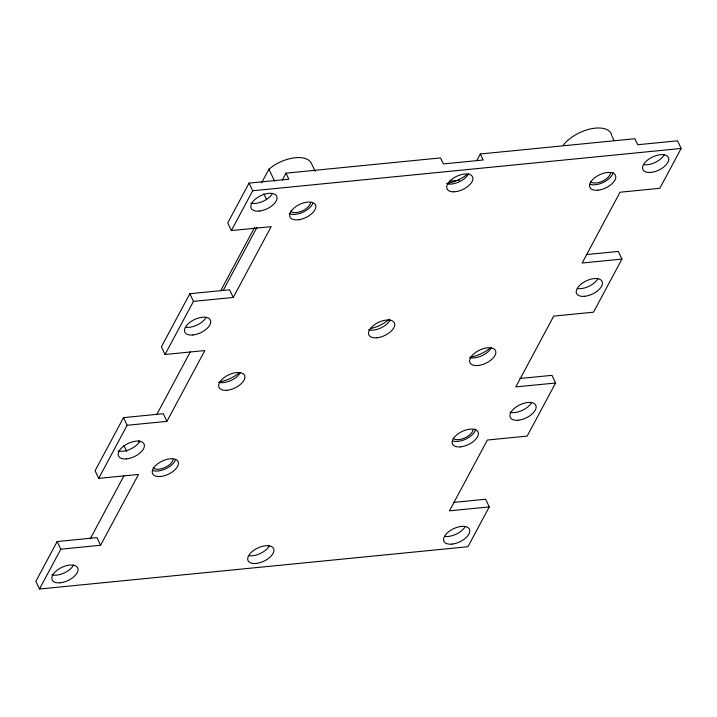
<?xml version="1.0" encoding="UTF-8"?>
<svg xmlns="http://www.w3.org/2000/svg" width="717" height="717" viewBox="0 0 717 717"><rect width="100%" height="100%" fill="white"/><g stroke="black" fill="none" stroke-linecap="round" stroke-linejoin="round"><path stroke-width="1.08" d="M39.48 589.016L60.802 549.186L100.586 545.261L96.956 537.607L57.172 541.532L35.85 581.362L39.48 589.016L467.95 546.721L489.263 506.901L485.633 499.247L453.583 502.411M98.704 478.382L127.133 425.28L166.918 421.354L163.288 413.709L123.503 417.635L95.074 470.737L98.704 478.382L138.489 474.457L100.586 545.261M165.035 354.485L193.465 301.382L233.249 297.456L229.619 289.802L189.835 293.728L161.406 346.831L165.035 354.485L204.82 350.559L166.918 421.354M586.246 254.607L618.296 251.443L621.926 259.088L582.141 263.022L620.044 192.219L659.828 188.293L681.15 148.464L677.52 140.81L637.736 144.744L634.877 138.731L480.327 153.985L483.177 159.999L443.393 163.924L440.534 157.91L285.984 173.164L288.843 179.178L249.05 183.104L227.737 222.933L231.367 230.578L271.151 226.653L233.249 297.456M231.367 230.578L252.689 190.758L249.05 183.104M261.606 182.88L268.929 169.185L273.383 165.797A28.232 14.537 -25.4 0 1 311.411 163.404L315.184 171.354M220.917 290.34L254.687 227.244M90.199 538.888L123.969 475.801M156.691 414.686L190.462 351.59M223.184 290.475L256.964 227.388M282.292 180.066L285.984 173.164M476.769 160.617L480.327 153.985M519.915 378.504L551.965 375.341L555.594 382.995L527.165 436.097L487.381 440.023L449.478 510.827L489.263 506.901M621.926 259.088L593.497 312.191L553.712 316.116L515.81 386.92L555.594 382.995M252.689 190.758L681.15 148.464M449.577 181.204L459.588 180.218M612.112 136.463L614.003 140.433M268.929 169.185L274.593 181.105M263.802 193.76L266.634 199.72M189.835 293.728L193.465 301.382M138.668 440.65L139.609 442.631M123.503 417.635L127.133 425.28M123.933 445.66L126.766 451.62M57.172 541.532L60.802 549.186M611.646 135.468L611.305 133.738A28.232 14.537 -25.4 0 0 589.813 129.069A28.232 14.537 -25.4 0 0 563.365 145.103M390.245 320.051A14.116 7.269 -25.4 0 1 368.538 329.793M664.292 154.693A14.116 7.269 -25.4 0 1 644.305 164.767M597.96 278.599A14.116 7.269 -25.4 0 1 577.974 288.664M531.629 402.497A14.116 7.269 -25.4 0 1 509.921 412.239M465.297 526.403A14.116 7.269 -25.4 0 1 445.311 536.468M272.55 193.357A14.116 7.269 -25.4 0 1 250.842 203.099M206.218 317.264A14.116 7.269 -25.4 0 1 186.232 327.328M139.896 441.161A14.116 7.269 -25.4 0 1 118.18 450.903M73.564 565.068A14.116 7.269 -25.4 0 1 51.848 574.801M491.342 347.799A14.116 7.269 -25.4 0 1 469.635 357.532M240.383 372.562A14.116 7.269 -25.4 0 1 218.676 382.304M468.685 173.478A14.116 7.269 -25.4 0 1 447.291 183.91M269.431 545.736A14.116 7.269 -25.4 0 1 249.444 555.8M473.112 429.779A11.293 5.817 -25.4 0 1 464.284 438.195A11.293 5.817 -25.4 0 1 453.072 438.239M173.191 459.382A11.293 5.817 -25.4 0 1 164.363 467.798A11.293 5.817 -25.4 0 1 153.142 467.842M310.586 202.732A11.293 5.817 -25.4 0 1 301.758 211.148A11.293 5.817 -25.4 0 1 290.546 211.183M610.517 173.129A11.293 5.817 -25.4 0 1 601.688 181.544A11.293 5.817 -25.4 0 1 590.467 181.58M312.737 203.565A14.116 7.269 -25.4 0 1 302.099 212.582A14.116 7.269 -25.4 0 1 289.202 213.415M613.125 172.439A14.116 7.269 -25.4 0 1 603.768 182.181A14.116 7.269 -25.4 0 1 589.849 184.161M175.629 459.427A14.116 7.269 -25.4 0 1 165.896 468.712A14.116 7.269 -25.4 0 1 152.524 470.424M475.721 429.089A14.116 7.269 -25.4 0 1 466.364 438.831A14.116 7.269 -25.4 0 1 452.454 440.821M489.621 348.48A22.935 11.813 -25.4 0 1 470.666 357.093M389.134 319.307A21.698 11.176 -25.4 0 1 370.572 328.458M238.671 373.252A22.935 11.813 -25.4 0 1 219.707 381.865M466.704 174.715A22.935 11.813 -25.4 0 1 446.673 183.48M376.9 337.761A14.116 7.269 -25.4 0 0 394.61 323.439A14.116 7.269 -25.4 0 0 373.405 325.536A14.116 7.269 -25.4 0 0 376.9 337.761M451.952 544.113A14.116 7.269 -25.4 0 0 469.662 529.791A14.116 7.269 -25.4 0 0 448.457 531.88A14.116 7.269 -25.4 0 0 451.952 544.113M518.283 420.207A14.116 7.269 -25.4 0 0 535.993 405.885A14.116 7.269 -25.4 0 0 514.788 407.982A14.116 7.269 -25.4 0 0 518.283 420.207M477.997 365.509A14.116 7.269 -25.4 0 0 495.707 351.187A14.116 7.269 -25.4 0 0 474.502 353.275A14.116 7.269 -25.4 0 0 477.997 365.509M584.615 296.309A14.116 7.269 -25.4 0 0 602.325 281.987A14.116 7.269 -25.4 0 0 581.12 284.075A14.116 7.269 -25.4 0 0 584.615 296.309M650.946 172.403A14.116 7.269 -25.4 0 0 668.647 158.081A14.116 7.269 -25.4 0 0 647.451 160.169A14.116 7.269 -25.4 0 0 650.946 172.403M453.727 191.815A14.116 7.269 -25.4 0 0 472.924 178.246A14.116 7.269 -25.4 0 0 452.786 178.596A14.116 7.269 -25.4 0 0 453.727 191.815M256.086 563.445A14.116 7.269 -25.4 0 0 273.795 549.123A14.116 7.269 -25.4 0 0 252.59 551.212A14.116 7.269 -25.4 0 0 256.086 563.445M60.21 582.778A14.116 7.269 -25.4 0 0 77.92 568.456A14.116 7.269 -25.4 0 0 56.724 570.544A14.116 7.269 -25.4 0 0 60.21 582.778M126.542 458.871A14.116 7.269 -25.4 0 0 144.251 444.549A14.116 7.269 -25.4 0 0 123.046 446.646A14.116 7.269 -25.4 0 0 126.542 458.871M192.873 334.973A14.116 7.269 -25.4 0 0 210.583 320.651A14.116 7.269 -25.4 0 0 189.378 322.74A14.116 7.269 -25.4 0 0 192.873 334.973M259.204 211.067A14.116 7.269 -25.4 0 0 276.914 196.745A14.116 7.269 -25.4 0 0 255.709 198.842A14.116 7.269 -25.4 0 0 259.204 211.067M227.038 390.272A14.116 7.269 -25.4 0 0 244.748 375.95A14.116 7.269 -25.4 0 0 223.543 378.047A14.116 7.269 -25.4 0 0 227.038 390.272M460.529 446.861A14.116 7.269 -25.4 0 0 478.239 432.539A14.116 7.269 -25.4 0 0 457.034 434.636A14.116 7.269 -25.4 0 0 460.529 446.861M160.608 476.464A14.116 7.269 -25.4 0 0 178.318 462.142A14.116 7.269 -25.4 0 0 157.113 464.24A14.116 7.269 -25.4 0 0 160.608 476.464M299.025 219.68A14.116 7.269 -25.4 0 0 315.507 204.928A14.116 7.269 -25.4 0 0 293.701 208.271A14.116 7.269 -25.4 0 0 299.025 219.68M597.933 190.211A14.116 7.269 -25.4 0 0 615.634 175.889A14.116 7.269 -25.4 0 0 594.438 177.977A14.116 7.269 -25.4 0 0 597.933 190.211"/></g></svg>
